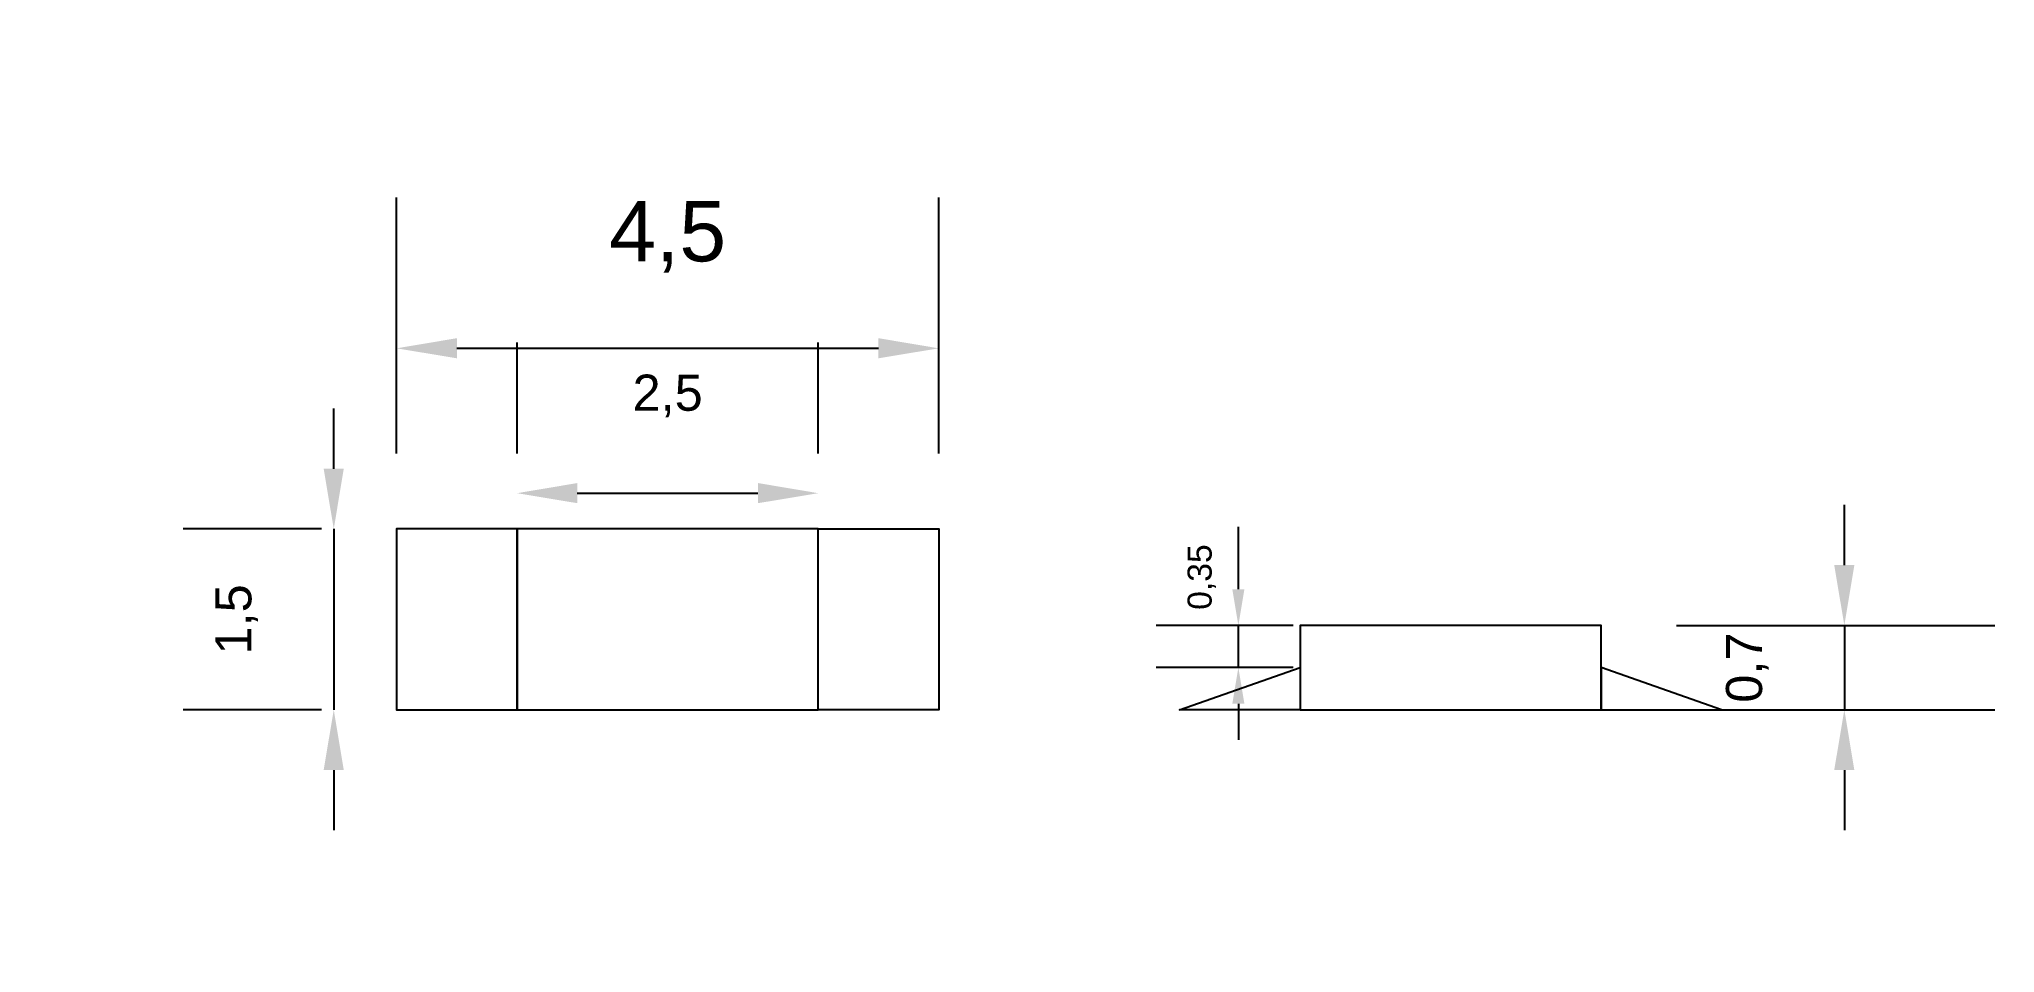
# Model space of a CAD drawing. Header units: millimetres. Extents: x 7 to 23.3, y 8 to 15.6.
import ezdxf

# ---------------------------------------------------------------- set-up
doc = ezdxf.new("R2010")
doc.units = ezdxf.units.MM
for name, color, linetype in [('BigChipAlt', 124, 'Continuous'), ('Cote', 7, 'Continuous'), ('Pins', 9, 'Continuous')]:
    doc.layers.add(name, color=color, linetype=linetype)
doc.styles.get("Standard").update_dxf_attribs({"font": 'arial.ttf'})
doc.dimstyles.new('ISO-25', dxfattribs={"dimtxt": 2.5, "dimasz": 2.5, "dimexe": 1.25, "dimexo": 0.625, "dimtad": 1, "dimtxsty": 'Standard', "dimcen": 2.5, "dimadec": 0, "dimazin": 0, "dimtfac": 1, "dimtmove": 0, "dimatfit": 3, "dimfxl": 1, "dimarcsym": 0})

# ---------------------------------------------------------------- blocks, each defined once
blk = doc.blocks.new('*D3')
at = {"layer": 'Cote', "color": 0, "lineweight": -2, "transparency": 16777216}
for p, q in [((10, 12.125), (10, 14.249)), ((14.5, 12.125), (14.5, 14.249)), ((10.5, 12.999), (14, 12.999))]:
    blk.add_line(p, q, dxfattribs=at)
at = {"layer": 'Cote', "color": 0, "transparency": 16777216}
for points in [[(10.5, 13.083), (10.5, 12.916), (10, 12.999)], [(14, 13.083), (14, 12.916), (14.5, 12.999)]]:
    blk.add_solid(points, dxfattribs=at)
at = {"layer": 'Defpoints', "color": 0, "transparency": 16777216}
for p in [(14.5, 12.999), (10, 11.5), (14.5, 11.5)]:
    blk.add_point(p, dxfattribs=at)
at = {"layer": 'Cote', "color": 0, "transparency": 16777216, "insert": (12.25, 13.924), "char_height": 2.5, "attachment_point": 5}
blk.add_mtext('{\\H0.2x;4,5}', dxfattribs=at)
blk = doc.blocks.new('*D4')
at = {"layer": 'Cote', "color": 0, "lineweight": -2, "transparency": 16777216}
for p, q in [((11, 12.125), (11, 13.047)), ((13.5, 12.125), (13.5, 13.047)), ((11.5, 11.797), (13, 11.797))]:
    blk.add_line(p, q, dxfattribs=at)
at = {"layer": 'Cote', "color": 0, "transparency": 16777216}
for points in [[(11.5, 11.881), (11.5, 11.714), (11, 11.797)], [(13, 11.881), (13, 11.714), (13.5, 11.797)]]:
    blk.add_solid(points, dxfattribs=at)
at = {"layer": 'Defpoints', "color": 0, "transparency": 16777216}
for p in [(13.5, 11.797), (11, 11.5), (13.5, 11.5)]:
    blk.add_point(p, dxfattribs=at)
at = {"layer": 'Cote', "color": 0, "transparency": 16777216, "insert": (12.25, 12.603), "char_height": 2.5, "attachment_point": 5}
blk.add_mtext('{\\H0.12x;2,5}', dxfattribs=at)
blk = doc.blocks.new('*D5')
at = {"layer": 'Cote', "color": 0, "lineweight": -2, "transparency": 16777216}
for p, q in [((9.478, 12), (9.478, 12.5)), ((9.375, 11.5), (8.228, 11.5)), ((9.478, 11.5), (9.478, 10)), ((9.375, 10), (8.228, 10)), ((9.478, 9.5), (9.478, 9))]:
    blk.add_line(p, q, dxfattribs=at)
at = {"layer": 'Cote', "color": 0, "transparency": 16777216}
for points in [[(9.394, 12), (9.561, 12), (9.478, 11.5)], [(9.394, 9.5), (9.561, 9.5), (9.478, 10)]]:
    blk.add_solid(points, dxfattribs=at)
at = {"layer": 'Defpoints', "color": 0, "transparency": 16777216}
for p in [(10, 11.5), (9.478, 10), (10, 10)]:
    blk.add_point(p, dxfattribs=at)
at = {"layer": 'Cote', "color": 0, "transparency": 16777216, "insert": (8.672, 10.75), "char_height": 2.5, "attachment_point": 5, "rotation": 90}
blk.add_mtext('{\\H0.12x;1,5}', dxfattribs=at)
blk = doc.blocks.new('*D6')
at = {"layer": 'Cote', "color": 0, "lineweight": -2, "transparency": 16777216}
for p, q in [((22.019, 11.2), (22.019, 11.7)), ((20.625, 10.7), (23.269, 10.7)), ((22.019, 10.7), (22.019, 10)), ((20.625, 10), (23.269, 10)), ((22.019, 9.5), (22.019, 9))]:
    blk.add_line(p, q, dxfattribs=at)
at = {"layer": 'Cote', "color": 0, "transparency": 16777216}
for points in [[(21.935, 11.2), (22.102, 11.2), (22.019, 10.7)], [(21.935, 9.5), (22.102, 9.5), (22.019, 10)]]:
    blk.add_solid(points, dxfattribs=at)
at = {"layer": 'Defpoints', "color": 0, "transparency": 16777216}
for p in [(20, 10.7), (20, 10), (22.019, 10)]:
    blk.add_point(p, dxfattribs=at)
at = {"layer": 'Cote', "color": 0, "transparency": 16777216, "insert": (21.214, 10.35), "char_height": 2.5, "attachment_point": 5, "rotation": 90}
blk.add_mtext('{\\H0.12x;0,7}', dxfattribs=at)

msp = doc.modelspace()

# ---------------------------------------------------------------- linework, layer by layer
at = {"layer": 'BigChipAlt'}
for points in [[(11, 10), (13.5, 10), (13.5, 11.5), (11, 11.5)], [(17.5, 10), (20, 10), (20, 10.7), (17.5, 10.7)]]:
    msp.add_lwpolyline(points, close=True, dxfattribs=at)
at = {"layer": 'Cote'}
for p, q in [((16.988, 11), (16.988, 11.518)), ((17.444, 10.7), (16.306, 10.7)), ((16.988, 10.35), (16.988, 10.7)), ((17.444, 10.35), (16.306, 10.35)), ((16.988, 10.05), (16.988, 9.75))]:
    msp.add_line(p, q, dxfattribs=at)
for points in [[(16.938, 11), (17.038, 11), (16.988, 10.7)], [(16.938, 10.05), (17.038, 10.05), (16.988, 10.35)]]:
    msp.add_solid(points, dxfattribs=at)
at = {"layer": 'Pins'}
for points in [[(11, 11.5), (10, 11.5), (10, 10), (11, 10)], [(13.5, 11.5), (14.5, 11.5), (14.5, 10), (13.5, 10)], [(17.5, 10.35), (17.5, 10), (16.5, 10)], [(20, 10.35), (20, 10), (21, 10)]]:
    msp.add_lwpolyline(points, close=True, dxfattribs=at)

# ---------------------------------------------------------------- texts
at = {"layer": 'Cote', "insert": (16.685, 11.101), "char_height": 2.5, "attachment_point": 5, "rotation": 90}
msp.add_mtext('{\\H0.08x;0,35}', dxfattribs=at)

# ---------------------------------------------------------------- dimensions: what is measured, and where the dimension line sits
at = {"layer": 'Cote'}
dim = msp.add_linear_dim(base=(14.5, 12.999), p1=(10, 11.5), p2=(14.5, 11.5), text='{\\H0.2x;<>}', dimstyle='ISO-25', override={"dimasz": 0.5}, dxfattribs=at)
dim.commit()
dim.dimension.update_dxf_attribs({"geometry": '*D3', "text_midpoint": (12.25, 13.924)})
dim = msp.add_linear_dim(base=(13.5, 11.797), p1=(11, 11.5), p2=(13.5, 11.5), text='{\\H0.12x;<>}', dimstyle='ISO-25', override={"dimasz": 0.5}, dxfattribs=at)
dim.commit()
dim.dimension.update_dxf_attribs({"geometry": '*D4', "text_midpoint": (12.25, 11.797), "dimtype": 160})
for base, p1, p2, picture, middle in [((9.478, 10), (10, 11.5), (10, 10), '*D5', (9.478, 10.75)), ((22.019, 10), (20, 10.7), (20, 10), '*D6', (22.019, 10.35))]:
    dim = msp.add_linear_dim(base=base, p1=p1, p2=p2, angle=90, text='{\\H0.12x;<>}', dimstyle='ISO-25', override={"dimasz": 0.5}, dxfattribs=at)
    dim.commit()
    dim.dimension.update_dxf_attribs({"geometry": picture, "text_midpoint": middle, "dimtype": 160})

doc.saveas('drawing.dxf')
